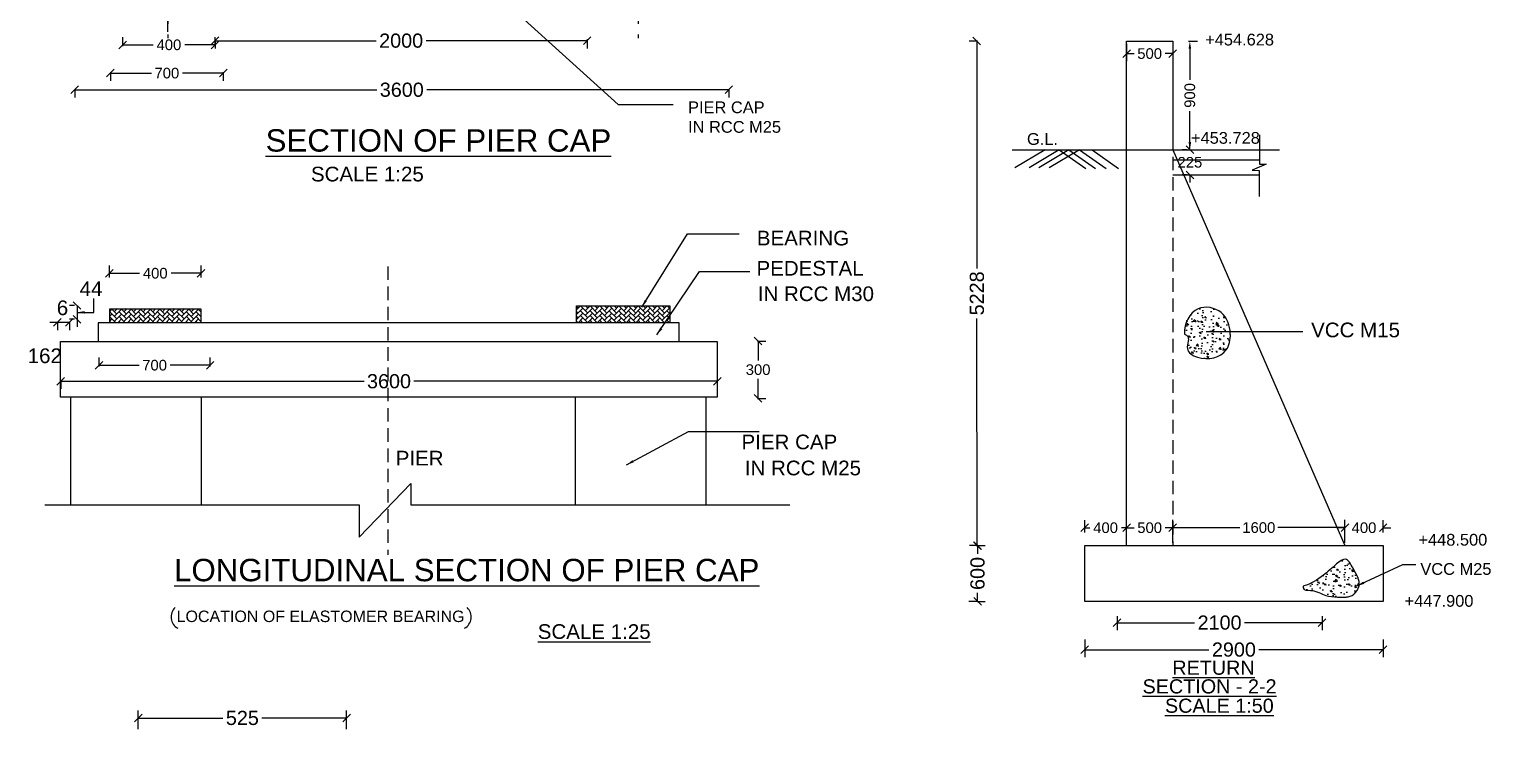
# Model space of a CAD drawing. Header units: inches. Extents: x 20242.6 to 20339.4, y 17527.6 to 17591.9.
# Drawn here: x 20263.54 to 20297.95, y 17553.18 to 17569.71 of the extents above; entities that cross this region are included whole.
import ezdxf

# ---------------------------------------------------------------- set-up
doc = ezdxf.new("R2010")
doc.units = ezdxf.units.IN
doc.header["$MEASUREMENT"] = 0
doc.linetypes.add('DASHDOT', pattern=[1, 0.5, -0.25, 0, -0.25])
doc.linetypes.add('HIDDEN', pattern=[9.525, 6.35, -3.175])
for name, color, linetype in [('DIMENSION', 255, 'Continuous'), ('DRAWING', 2, 'Continuous'), ('HATCH', 7, 'Continuous'), ('TEXT', 255, 'Continuous')]:
    doc.layers.add(name, color=color, linetype=linetype)
doc.styles.get("Standard").update_dxf_attribs({"font": 'arial.ttf'})
doc.dimstyles.get("Standard").update_dxf_attribs({"dimtxt": 0.18, "dimasz": 0.18, "dimexe": 0.18, "dimexo": 0.0625, "dimgap": 0.09, "dimtad": 0, "dimtih": 1, "dimtoh": 1, "dimdec": 4, "dimzin": 0, "dimdsep": 46, "dimtxsty": 'Standard', "dimcen": 0.09, "dimadec": 0, "dimazin": 0, "dimtfac": 1, "dimtdec": 4, "dimtofl": 0, "dimtmove": 0, "dimatfit": 3, "dimfxl": 1, "dimtolj": 1, "dimtzin": 0, "dimarcsym": 0})
pattern_1 = [(50, (935.3694, -1248.4202), (0.3586300913, -0.0313760675), [0.0375, -0.4125]), (355, (935.3694, -1248.4202), (-0.069375667, 0.376096067), [0.03, -0.33]), (100.4514, (935.3993, -1248.4228), (0.289254691, 0.344719771), [0.031870095, -0.350571056]), (46.1842, (935.3694, -1248.3202), (0.533620524, -0.082759507), [0.05625, -0.61875]), (96.6356, (935.41387, -1248.3271), (0.467331353, 0.487058935), [0.047805144, -0.5258565]), (351.1842, (935.3694, -1248.3202), (0.467330973, 0.4870593), [0.045, -0.495]), (21, (935.4194, -1248.3452), (0.298453526, -0.2013094453), [0.0375, -0.4125]), (326, (935.4194, -1248.3452), (0.121657666, 0.3625750225), [0.03, -0.33]), (71.4514, (935.44427, -1248.36196), (0.4201113143, 0.1612652484), [0.031870095, -0.350571056]), (37.5, (935.3694, -1248.42019), (0.00607992766, 0.1664469269), [0, -0.326, 0, -0.335, 0, -0.33125]), (7.5, (935.3694, -1248.42019), (0.1315347687, 0.197205856), [0, -0.191, 0, -0.3185, 0, -0.12625]), (327.5, (935.2579, -1248.42019), (0.2669112181, -0.0112774359), [0, -0.125, 0, -0.39, 0, -0.5175]), (317.5, (935.2079, -1248.42019), (0.2915930847, 0.0500524912), [0, -0.1625, 0, -0.259, 0, -0.3675])]

# ---------------------------------------------------------------- blocks, each defined once
blk = doc.blocks.new('_Oblique')
at = {"color": 0, "linetype": 'ByBlock', "lineweight": -2}
blk.add_line((-0.5, -0.5), (0.5, 0.5), dxfattribs=at)
blk = doc.blocks.new('*D17')
at = {"layer": 'Defpoints', "color": 0, "transparency": 16777216}
for p in [(20264.615, 17568.353), (20280.013, 17568.353), (20280.013, 17568.284)]:
    blk.add_point(p, dxfattribs=at)
at = {"layer": 'DIMENSION', "color": 0, "lineweight": -2, "transparency": 16777216}
for p, q in [((20264.615, 17568.29), (20264.615, 17568.104)), ((20264.615, 17568.284), (20271.727, 17568.284)), ((20280.013, 17568.284), (20272.901, 17568.284)), ((20280.013, 17568.29), (20280.013, 17568.104))]:
    blk.add_line(p, q, dxfattribs=at)
at = {"layer": 'DIMENSION', "color": 0, "lineweight": -2, "transparency": 16777216, "xscale": 0.18, "yscale": 0.18, "zscale": 0.18, "rotation": 180}
blk.add_blockref('_Oblique', (20264.615, 17568.284), dxfattribs=at)
at = {"layer": 'DIMENSION', "color": 0, "lineweight": -2, "transparency": 16777216, "xscale": 0.18, "yscale": 0.18, "zscale": 0.18}
blk.add_blockref('_Oblique', (20280.013, 17568.284), dxfattribs=at)
at = {"layer": 'DIMENSION', "color": 0, "transparency": 16777216, "insert": (20272.314, 17568.284), "char_height": 0.3333, "attachment_point": 5}
blk.add_mtext('\\A1;3600', dxfattribs=at)
blk = doc.blocks.new('*D18')
at = {"layer": 'Defpoints', "color": 0, "transparency": 16777216}
for p in [(20265.455, 17568.762), (20268.112, 17568.762), (20268.112, 17568.676)]:
    blk.add_point(p, dxfattribs=at)
at = {"layer": 'DIMENSION', "color": 0, "lineweight": -2, "transparency": 16777216}
for p, q in [((20265.455, 17568.699), (20265.455, 17568.496)), ((20268.112, 17568.699), (20268.112, 17568.496)), ((20265.455, 17568.676), (20266.419, 17568.676)), ((20268.112, 17568.676), (20267.148, 17568.676))]:
    blk.add_line(p, q, dxfattribs=at)
at = {"layer": 'DIMENSION', "color": 0, "lineweight": -2, "transparency": 16777216, "xscale": 0.18, "yscale": 0.18, "zscale": 0.18, "rotation": 180}
blk.add_blockref('_Oblique', (20265.455, 17568.676), dxfattribs=at)
at = {"layer": 'DIMENSION', "color": 0, "lineweight": -2, "transparency": 16777216, "xscale": 0.18, "yscale": 0.18, "zscale": 0.18}
blk.add_blockref('_Oblique', (20268.112, 17568.676), dxfattribs=at)
at = {"layer": 'DIMENSION', "color": 0, "transparency": 16777216, "insert": (20266.783, 17568.676), "char_height": 0.25, "attachment_point": 5}
blk.add_mtext('\\A1;700', dxfattribs=at)
blk = doc.blocks.new('*D19')
at = {"layer": 'Defpoints', "color": 0, "transparency": 16777216}
for p in [(20265.744, 17569.249), (20267.92, 17569.342), (20267.92, 17569.249)]:
    blk.add_point(p, dxfattribs=at)
at = {"layer": 'DIMENSION', "color": 0, "lineweight": -2, "transparency": 16777216}
for p, q in [((20265.744, 17569.312), (20265.744, 17569.522)), ((20267.92, 17569.312), (20267.92, 17569.522)), ((20265.744, 17569.342), (20266.461, 17569.342)), ((20267.92, 17569.342), (20267.203, 17569.342))]:
    blk.add_line(p, q, dxfattribs=at)
at = {"layer": 'DIMENSION', "color": 0, "lineweight": -2, "transparency": 16777216, "xscale": 0.18, "yscale": 0.18, "zscale": 0.18, "rotation": 180}
blk.add_blockref('_Oblique', (20265.744, 17569.342), dxfattribs=at)
at = {"layer": 'DIMENSION', "color": 0, "lineweight": -2, "transparency": 16777216, "xscale": 0.18, "yscale": 0.18, "zscale": 0.18}
blk.add_blockref('_Oblique', (20267.92, 17569.342), dxfattribs=at)
at = {"layer": 'DIMENSION', "color": 0, "transparency": 16777216, "insert": (20266.832, 17569.342), "char_height": 0.25, "attachment_point": 5}
blk.add_mtext('\\A1;400', dxfattribs=at)
blk = doc.blocks.new('*D21')
at = {"layer": 'Defpoints', "color": 0, "transparency": 16777216}
for p in [(20265.496, 17570.494), (20266.807, 17570.414), (20266.807, 17569.583)]:
    blk.add_point(p, dxfattribs=at)
at = {"layer": 'DIMENSION', "color": 0, "lineweight": -2, "transparency": 16777216}
for p, q in [((20265.496, 17570.432), (20265.496, 17570.234)), ((20265.496, 17570.414), (20265.786, 17570.414)), ((20266.807, 17570.414), (20266.517, 17570.414)), ((20266.807, 17569.646), (20266.807, 17570.594))]:
    blk.add_line(p, q, dxfattribs=at)
at = {"layer": 'DIMENSION', "color": 0, "lineweight": -2, "transparency": 16777216, "xscale": 0.18, "yscale": 0.18, "zscale": 0.18, "rotation": 180}
blk.add_blockref('_Oblique', (20265.496, 17570.414), dxfattribs=at)
at = {"layer": 'DIMENSION', "color": 0, "lineweight": -2, "transparency": 16777216, "xscale": 0.18, "yscale": 0.18, "zscale": 0.18}
blk.add_blockref('_Oblique', (20266.807, 17570.414), dxfattribs=at)
at = {"layer": 'DIMENSION', "color": 0, "transparency": 16777216, "insert": (20266.151, 17570.414), "char_height": 0.25, "attachment_point": 5}
blk.add_mtext('\\A1;350', dxfattribs=at)
blk = doc.blocks.new('*D22')
at = {"layer": 'Defpoints', "color": 0, "transparency": 16777216}
for p in [(20267.92, 17569.535), (20276.678, 17569.535), (20276.678, 17569.439)]:
    blk.add_point(p, dxfattribs=at)
at = {"layer": 'DIMENSION', "color": 0, "lineweight": -2, "transparency": 16777216}
for p, q in [((20267.92, 17569.473), (20267.92, 17569.259)), ((20267.92, 17569.439), (20271.709, 17569.439)), ((20276.678, 17569.439), (20272.889, 17569.439)), ((20276.678, 17569.473), (20276.678, 17569.259))]:
    blk.add_line(p, q, dxfattribs=at)
at = {"layer": 'DIMENSION', "color": 0, "lineweight": -2, "transparency": 16777216, "xscale": 0.18, "yscale": 0.18, "zscale": 0.18, "rotation": 180}
blk.add_blockref('_Oblique', (20267.92, 17569.439), dxfattribs=at)
at = {"layer": 'DIMENSION', "color": 0, "lineweight": -2, "transparency": 16777216, "xscale": 0.18, "yscale": 0.18, "zscale": 0.18}
blk.add_blockref('_Oblique', (20276.678, 17569.439), dxfattribs=at)
at = {"layer": 'DIMENSION', "color": 0, "transparency": 16777216, "insert": (20272.299, 17569.439), "char_height": 0.3333, "attachment_point": 5}
blk.add_mtext('\\A1;2000', dxfattribs=at)
blk = doc.blocks.new('*D31')
at = {"layer": 'Defpoints', "color": 0, "transparency": 16777216}
for p in [(20267.803, 17561.804), (20265.187, 17561.711), (20267.803, 17561.711)]:
    blk.add_point(p, dxfattribs=at)
at = {"layer": 'DIMENSION', "color": 0, "lineweight": -2, "transparency": 16777216}
for p, q in [((20265.187, 17561.774), (20265.187, 17561.984)), ((20265.187, 17561.804), (20266.13, 17561.804)), ((20267.803, 17561.804), (20266.86, 17561.804)), ((20267.803, 17561.774), (20267.803, 17561.984))]:
    blk.add_line(p, q, dxfattribs=at)
at = {"layer": 'DIMENSION', "color": 0, "lineweight": -2, "transparency": 16777216, "xscale": 0.18, "yscale": 0.18, "zscale": 0.18, "rotation": 180}
blk.add_blockref('_Oblique', (20265.187, 17561.804), dxfattribs=at)
at = {"layer": 'DIMENSION', "color": 0, "lineweight": -2, "transparency": 16777216, "xscale": 0.18, "yscale": 0.18, "zscale": 0.18}
blk.add_blockref('_Oblique', (20267.803, 17561.804), dxfattribs=at)
at = {"layer": 'DIMENSION', "color": 0, "transparency": 16777216, "insert": (20266.495, 17561.804), "char_height": 0.25, "attachment_point": 5}
blk.add_mtext('\\A1;700', dxfattribs=at)
blk = doc.blocks.new('*D32')
at = {"layer": 'Defpoints', "color": 0, "transparency": 16777216}
for p in [(20267.589, 17563.967), (20265.43, 17563.809), (20267.589, 17563.809)]:
    blk.add_point(p, dxfattribs=at)
at = {"layer": 'DIMENSION', "color": 0, "lineweight": -2, "transparency": 16777216}
for p, q in [((20265.43, 17563.871), (20265.43, 17564.147)), ((20265.43, 17563.967), (20266.139, 17563.967)), ((20267.589, 17563.967), (20266.881, 17563.967)), ((20267.589, 17563.871), (20267.589, 17564.147))]:
    blk.add_line(p, q, dxfattribs=at)
at = {"layer": 'DIMENSION', "color": 0, "lineweight": -2, "transparency": 16777216, "xscale": 0.18, "yscale": 0.18, "zscale": 0.18, "rotation": 180}
blk.add_blockref('_Oblique', (20265.43, 17563.967), dxfattribs=at)
at = {"layer": 'DIMENSION', "color": 0, "lineweight": -2, "transparency": 16777216, "xscale": 0.18, "yscale": 0.18, "zscale": 0.18}
blk.add_blockref('_Oblique', (20267.589, 17563.967), dxfattribs=at)
at = {"layer": 'DIMENSION', "color": 0, "transparency": 16777216, "insert": (20266.51, 17563.967), "char_height": 0.25, "attachment_point": 5}
blk.add_mtext('\\A1;400', dxfattribs=at)
blk = doc.blocks.new('*D33')
at = {"layer": 'Defpoints', "color": 0, "transparency": 16777216}
for p in [(20264.286, 17561.465), (20279.74, 17561.465), (20279.74, 17561.426)]:
    blk.add_point(p, dxfattribs=at)
at = {"layer": 'DIMENSION', "color": 0, "lineweight": -2, "transparency": 16777216}
for p, q in [((20264.286, 17561.426), (20271.426, 17561.426)), ((20264.286, 17561.403), (20264.286, 17561.246)), ((20279.74, 17561.426), (20272.6, 17561.426)), ((20279.74, 17561.403), (20279.74, 17561.246))]:
    blk.add_line(p, q, dxfattribs=at)
at = {"layer": 'DIMENSION', "color": 0, "lineweight": -2, "transparency": 16777216, "xscale": 0.18, "yscale": 0.18, "zscale": 0.18, "rotation": 180}
blk.add_blockref('_Oblique', (20264.286, 17561.426), dxfattribs=at)
at = {"layer": 'DIMENSION', "color": 0, "lineweight": -2, "transparency": 16777216, "xscale": 0.18, "yscale": 0.18, "zscale": 0.18}
blk.add_blockref('_Oblique', (20279.74, 17561.426), dxfattribs=at)
at = {"layer": 'DIMENSION', "color": 0, "transparency": 16777216, "insert": (20272.013, 17561.426), "char_height": 0.3333, "attachment_point": 5}
blk.add_mtext('\\A1;3600', dxfattribs=at)
blk = doc.blocks.new('*D34')
at = {"layer": 'Defpoints', "color": 0, "transparency": 16777216}
for p in [(20280.622, 17562.372), (20280.702, 17562.372), (20280.622, 17561.025)]:
    blk.add_point(p, dxfattribs=at)
at = {"layer": 'DIMENSION', "color": 0, "lineweight": -2, "transparency": 16777216}
for p, q in [((20280.685, 17562.372), (20280.882, 17562.372)), ((20280.702, 17562.372), (20280.702, 17561.916)), ((20280.702, 17561.025), (20280.702, 17561.481)), ((20280.685, 17561.025), (20280.882, 17561.025))]:
    blk.add_line(p, q, dxfattribs=at)
at = {"layer": 'DIMENSION', "color": 0, "lineweight": -2, "transparency": 16777216, "xscale": 0.18, "yscale": 0.18, "zscale": 0.18}
for p, rotation in [((20280.702, 17562.372), 90), ((20280.702, 17561.025), 270)]:
    blk.add_blockref('_Oblique', p, dxfattribs=dict(at, rotation=rotation))
at = {"layer": 'DIMENSION', "color": 0, "transparency": 16777216, "insert": (20280.702, 17561.699), "char_height": 0.25, "attachment_point": 5}
blk.add_mtext('\\A1;300', dxfattribs=at)
blk = doc.blocks.new('*D35')
at = {"layer": 'Defpoints', "color": 0, "transparency": 16777216}
for p in [(20271.013, 17553.504), (20266.109, 17553.181), (20271.013, 17553.181)]:
    blk.add_point(p, dxfattribs=at)
at = {"layer": 'DIMENSION', "color": 0, "lineweight": -2, "transparency": 16777216}
for p, q in [((20266.109, 17553.243), (20266.109, 17553.684)), ((20271.013, 17553.243), (20271.013, 17553.684)), ((20266.109, 17553.504), (20268.101, 17553.504)), ((20271.013, 17553.504), (20269.02, 17553.504))]:
    blk.add_line(p, q, dxfattribs=at)
at = {"layer": 'DIMENSION', "color": 0, "lineweight": -2, "transparency": 16777216, "xscale": 0.18, "yscale": 0.18, "zscale": 0.18, "rotation": 180}
blk.add_blockref('_Oblique', (20266.109, 17553.504), dxfattribs=at)
at = {"layer": 'DIMENSION', "color": 0, "lineweight": -2, "transparency": 16777216, "xscale": 0.18, "yscale": 0.18, "zscale": 0.18}
blk.add_blockref('_Oblique', (20271.013, 17553.504), dxfattribs=at)
at = {"layer": 'DIMENSION', "color": 0, "transparency": 16777216, "insert": (20268.561, 17553.504), "char_height": 0.3333, "attachment_point": 5}
blk.add_mtext('\\A1;525', dxfattribs=at)
blk = doc.blocks.new('*D68')
at = {"layer": 'Defpoints', "color": 0, "transparency": 16777216}
for p in [(20288.391, 17555.413), (20295.415, 17555.413), (20295.415, 17555.112)]:
    blk.add_point(p, dxfattribs=at)
at = {"layer": 'DIMENSION', "color": 0, "lineweight": -2, "transparency": 16777216}
for p, q in [((20288.391, 17555.351), (20288.391, 17554.932)), ((20295.415, 17555.351), (20295.415, 17554.932)), ((20288.391, 17555.112), (20291.313, 17555.112)), ((20295.415, 17555.112), (20292.493, 17555.112))]:
    blk.add_line(p, q, dxfattribs=at)
at = {"layer": 'DIMENSION', "color": 0, "lineweight": -2, "transparency": 16777216, "xscale": 0.18, "yscale": 0.18, "zscale": 0.18, "rotation": 180}
blk.add_blockref('_Oblique', (20288.391, 17555.112), dxfattribs=at)
at = {"layer": 'DIMENSION', "color": 0, "lineweight": -2, "transparency": 16777216, "xscale": 0.18, "yscale": 0.18, "zscale": 0.18}
blk.add_blockref('_Oblique', (20295.415, 17555.112), dxfattribs=at)
at = {"layer": 'DIMENSION', "color": 0, "transparency": 16777216, "insert": (20291.903, 17555.112), "char_height": 0.3333, "attachment_point": 5}
blk.add_mtext('\\A1;2900', dxfattribs=at)
blk = doc.blocks.new('*D70')
at = {"layer": 'Defpoints', "color": 0, "transparency": 16777216}
for p in [(20290.771, 17569.429), (20290.771, 17566.873), (20290.866, 17566.873)]:
    blk.add_point(p, dxfattribs=at)
at = {"layer": 'DIMENSION', "color": 0, "lineweight": -2, "transparency": 16777216}
for p, q in [((20290.833, 17569.429), (20291.046, 17569.429)), ((20290.866, 17569.249), (20290.866, 17568.517)), ((20290.866, 17567.053), (20290.866, 17567.785)), ((20290.833, 17566.873), (20291.046, 17566.873))]:
    blk.add_line(p, q, dxfattribs=at)
at = {"layer": 'DIMENSION', "color": 0, "transparency": 16777216}
for points in [[(20290.836, 17569.249), (20290.896, 17569.249), (20290.866, 17569.429)], [(20290.836, 17567.053), (20290.896, 17567.053), (20290.866, 17566.873)]]:
    blk.add_solid(points, dxfattribs=at)
at = {"layer": 'DIMENSION', "color": 0, "transparency": 16777216, "insert": (20290.866, 17568.151), "char_height": 0.25, "attachment_point": 5, "rotation": 90}
blk.add_mtext('\\A1;900', dxfattribs=at)
blk = doc.blocks.new('*D71')
at = {"layer": 'Defpoints', "color": 0, "transparency": 16777216}
for p in [(20290.867, 17566.874), (20290.867, 17566.28), (20290.867, 17566.28)]:
    blk.add_point(p, dxfattribs=at)
at = {"layer": 'DIMENSION', "color": 0, "lineweight": -2, "transparency": 16777216}
for p, q in [((20290.867, 17566.874), (20290.867, 17567.054)), ((20290.805, 17566.874), (20290.687, 17566.874)), ((20290.805, 17566.28), (20290.687, 17566.28)), ((20290.867, 17566.28), (20290.867, 17566.1))]:
    blk.add_line(p, q, dxfattribs=at)
at = {"layer": 'DIMENSION', "color": 0, "lineweight": -2, "transparency": 16777216, "xscale": 0.18, "yscale": 0.18, "zscale": 0.18}
for p, rotation in [((20290.867, 17566.874), 270), ((20290.867, 17566.28), 90)]:
    blk.add_blockref('_Oblique', p, dxfattribs=dict(at, rotation=rotation))
at = {"layer": 'DIMENSION', "color": 0, "transparency": 16777216, "insert": (20290.867, 17566.577), "char_height": 0.25, "attachment_point": 5}
blk.add_mtext('\\A1;225', dxfattribs=at)
blk = doc.blocks.new('*D72')
at = {"layer": 'Defpoints', "color": 0, "transparency": 16777216}
for p in [(20288.391, 17557.98), (20288.391, 17557.804), (20289.375, 17557.804)]:
    blk.add_point(p, dxfattribs=at)
at = {"layer": 'DIMENSION', "color": 0, "lineweight": -2, "transparency": 16777216}
for p, q in [((20288.391, 17557.867), (20288.391, 17558.16)), ((20289.375, 17557.867), (20289.375, 17558.16)), ((20288.391, 17557.98), (20288.512, 17557.98)), ((20289.375, 17557.98), (20289.254, 17557.98))]:
    blk.add_line(p, q, dxfattribs=at)
at = {"layer": 'DIMENSION', "color": 0, "lineweight": -2, "transparency": 16777216, "xscale": 0.18, "yscale": 0.18, "zscale": 0.18, "rotation": 180}
blk.add_blockref('_Oblique', (20288.391, 17557.98), dxfattribs=at)
at = {"layer": 'DIMENSION', "color": 0, "lineweight": -2, "transparency": 16777216, "xscale": 0.18, "yscale": 0.18, "zscale": 0.18}
blk.add_blockref('_Oblique', (20289.375, 17557.98), dxfattribs=at)
at = {"layer": 'DIMENSION', "color": 0, "transparency": 16777216, "insert": (20288.883, 17557.98), "char_height": 0.25, "attachment_point": 5}
blk.add_mtext('\\A1;400', dxfattribs=at)
blk = doc.blocks.new('*D76')
at = {"layer": 'Defpoints', "color": 0, "transparency": 16777216}
for p in [(20294.515, 17557.983), (20290.465, 17557.561), (20294.515, 17557.561)]:
    blk.add_point(p, dxfattribs=at)
at = {"layer": 'DIMENSION', "color": 0, "lineweight": -2, "transparency": 16777216}
for p, q in [((20290.465, 17557.623), (20290.465, 17558.163)), ((20294.515, 17557.623), (20294.515, 17558.163)), ((20290.465, 17557.983), (20292.039, 17557.983)), ((20294.515, 17557.983), (20292.941, 17557.983))]:
    blk.add_line(p, q, dxfattribs=at)
at = {"layer": 'DIMENSION', "color": 0, "lineweight": -2, "transparency": 16777216, "xscale": 0.18, "yscale": 0.18, "zscale": 0.18, "rotation": 180}
blk.add_blockref('_Oblique', (20290.465, 17557.983), dxfattribs=at)
at = {"layer": 'DIMENSION', "color": 0, "lineweight": -2, "transparency": 16777216, "xscale": 0.18, "yscale": 0.18, "zscale": 0.18}
blk.add_blockref('_Oblique', (20294.515, 17557.983), dxfattribs=at)
at = {"layer": 'DIMENSION', "color": 0, "transparency": 16777216, "insert": (20292.49, 17557.983), "char_height": 0.25, "attachment_point": 5}
blk.add_mtext('\\A1;1600', dxfattribs=at)
blk = doc.blocks.new('*D73')
at = {"layer": 'Defpoints', "color": 0, "transparency": 16777216}
for p in [(20294.515, 17557.98), (20294.515, 17557.804), (20295.417, 17557.804)]:
    blk.add_point(p, dxfattribs=at)
at = {"layer": 'DIMENSION', "color": 0, "lineweight": -2, "transparency": 16777216}
for p, q in [((20294.515, 17557.867), (20294.515, 17558.16)), ((20295.417, 17557.867), (20295.417, 17558.16)), ((20294.515, 17557.98), (20294.335, 17557.98)), ((20295.417, 17557.98), (20295.597, 17557.98))]:
    blk.add_line(p, q, dxfattribs=at)
at = {"layer": 'DIMENSION', "color": 0, "lineweight": -2, "transparency": 16777216, "xscale": 0.18, "yscale": 0.18, "zscale": 0.18}
blk.add_blockref('_Oblique', (20294.515, 17557.98), dxfattribs=at)
at = {"layer": 'DIMENSION', "color": 0, "lineweight": -2, "transparency": 16777216, "xscale": 0.18, "yscale": 0.18, "zscale": 0.18, "rotation": 180}
blk.add_blockref('_Oblique', (20295.417, 17557.98), dxfattribs=at)
at = {"layer": 'DIMENSION', "color": 0, "transparency": 16777216, "insert": (20294.966, 17557.98), "char_height": 0.25, "attachment_point": 5}
blk.add_mtext('\\A1;400', dxfattribs=at)
blk = doc.blocks.new('*D74')
at = {"layer": 'Defpoints', "color": 0, "transparency": 16777216}
for p in [(20285.928, 17569.429), (20285.86, 17557.561), (20285.94, 17557.561)]:
    blk.add_point(p, dxfattribs=at)
at = {"layer": 'DIMENSION', "color": 0, "lineweight": -2, "transparency": 16777216}
for p, q in [((20285.866, 17569.429), (20285.668, 17569.429)), ((20285.848, 17569.429), (20285.854, 17564.083)), ((20285.86, 17557.561), (20285.855, 17562.907)), ((20285.878, 17557.561), (20285.68, 17557.56))]:
    blk.add_line(p, q, dxfattribs=at)
at = {"layer": 'DIMENSION', "color": 0, "lineweight": -2, "transparency": 16777216, "xscale": 0.18, "yscale": 0.18, "zscale": 0.18}
for p, rotation in [((20285.848, 17569.429), 90.05833042888604), ((20285.86, 17557.561), 270.058330428886)]:
    blk.add_blockref('_Oblique', p, dxfattribs=dict(at, rotation=rotation))
at = {"layer": 'DIMENSION', "color": 0, "transparency": 16777216, "insert": (20285.854, 17563.495), "char_height": 0.3333, "attachment_point": 5, "rotation": 90}
blk.add_mtext('\\A1;5228', dxfattribs=at)
blk = doc.blocks.new('*D75')
at = {"layer": 'Defpoints', "color": 0, "transparency": 16777216}
for p in [(20285.77, 17557.561), (20285.797, 17556.249), (20285.868, 17556.249)]:
    blk.add_point(p, dxfattribs=at)
at = {"layer": 'DIMENSION', "color": 0, "lineweight": -2, "transparency": 16777216}
for p, q in [((20285.833, 17557.561), (20286.048, 17557.561)), ((20285.868, 17557.561), (20285.868, 17557.364)), ((20285.868, 17556.249), (20285.868, 17556.446)), ((20285.859, 17556.249), (20286.048, 17556.249))]:
    blk.add_line(p, q, dxfattribs=at)
at = {"layer": 'DIMENSION', "color": 0, "lineweight": -2, "transparency": 16777216, "xscale": 0.18, "yscale": 0.18, "zscale": 0.18}
for p, rotation in [((20285.868, 17557.561), 90), ((20285.868, 17556.249), 270)]:
    blk.add_blockref('_Oblique', p, dxfattribs=dict(at, rotation=rotation))
at = {"layer": 'DIMENSION', "color": 0, "transparency": 16777216, "insert": (20285.868, 17556.905), "char_height": 0.3333, "attachment_point": 5, "rotation": 90}
blk.add_mtext('\\A1;600', dxfattribs=at)
blk = doc.blocks.new('*D77')
at = {"layer": 'Defpoints', "color": 0, "transparency": 16777216}
for p in [(20289.154, 17555.964), (20293.979, 17555.964), (20293.979, 17555.747)]:
    blk.add_point(p, dxfattribs=at)
at = {"layer": 'DIMENSION', "color": 0, "lineweight": -2, "transparency": 16777216}
for p, q in [((20289.154, 17555.902), (20289.154, 17555.567)), ((20289.154, 17555.747), (20290.976, 17555.747)), ((20293.979, 17555.747), (20292.156, 17555.747)), ((20293.979, 17555.902), (20293.979, 17555.567))]:
    blk.add_line(p, q, dxfattribs=at)
at = {"layer": 'DIMENSION', "color": 0, "lineweight": -2, "transparency": 16777216, "xscale": 0.18, "yscale": 0.18, "zscale": 0.18, "rotation": 180}
blk.add_blockref('_Oblique', (20289.154, 17555.747), dxfattribs=at)
at = {"layer": 'DIMENSION', "color": 0, "lineweight": -2, "transparency": 16777216, "xscale": 0.18, "yscale": 0.18, "zscale": 0.18}
blk.add_blockref('_Oblique', (20293.979, 17555.747), dxfattribs=at)
at = {"layer": 'DIMENSION', "color": 0, "transparency": 16777216, "insert": (20291.566, 17555.747), "char_height": 0.3333, "attachment_point": 5}
blk.add_mtext('\\A1;2100', dxfattribs=at)
blk = doc.blocks.new('*D78')
at = {"layer": 'Defpoints', "color": 0, "transparency": 16777216}
for p in [(20289.375, 17557.98), (20289.375, 17557.804), (20290.465, 17557.804)]:
    blk.add_point(p, dxfattribs=at)
at = {"layer": 'DIMENSION', "color": 0, "lineweight": -2, "transparency": 16777216}
for p, q in [((20289.375, 17557.867), (20289.375, 17558.16)), ((20290.465, 17557.867), (20290.465, 17558.16)), ((20289.375, 17557.98), (20289.554, 17557.98)), ((20290.465, 17557.98), (20290.286, 17557.98))]:
    blk.add_line(p, q, dxfattribs=at)
at = {"layer": 'DIMENSION', "color": 0, "lineweight": -2, "transparency": 16777216, "xscale": 0.18, "yscale": 0.18, "zscale": 0.18, "rotation": 180}
blk.add_blockref('_Oblique', (20289.375, 17557.98), dxfattribs=at)
at = {"layer": 'DIMENSION', "color": 0, "lineweight": -2, "transparency": 16777216, "xscale": 0.18, "yscale": 0.18, "zscale": 0.18}
blk.add_blockref('_Oblique', (20290.465, 17557.98), dxfattribs=at)
at = {"layer": 'DIMENSION', "color": 0, "transparency": 16777216, "insert": (20289.92, 17557.98), "char_height": 0.25, "attachment_point": 5}
blk.add_mtext('\\A1;500', dxfattribs=at)
blk = doc.blocks.new('*D79')
at = {"layer": 'Defpoints', "color": 0, "transparency": 16777216}
for p in [(20289.375, 17569.429), (20290.465, 17569.429), (20290.465, 17569.135)]:
    blk.add_point(p, dxfattribs=at)
at = {"layer": 'DIMENSION', "color": 0, "lineweight": -2, "transparency": 16777216}
for p, q in [((20289.375, 17569.367), (20289.375, 17568.955)), ((20289.375, 17569.135), (20289.554, 17569.135)), ((20290.465, 17569.135), (20290.286, 17569.135)), ((20290.465, 17569.367), (20290.465, 17568.955))]:
    blk.add_line(p, q, dxfattribs=at)
at = {"layer": 'DIMENSION', "color": 0, "lineweight": -2, "transparency": 16777216, "xscale": 0.18, "yscale": 0.18, "zscale": 0.18, "rotation": 180}
blk.add_blockref('_Oblique', (20289.375, 17569.135), dxfattribs=at)
at = {"layer": 'DIMENSION', "color": 0, "lineweight": -2, "transparency": 16777216, "xscale": 0.18, "yscale": 0.18, "zscale": 0.18}
blk.add_blockref('_Oblique', (20290.465, 17569.135), dxfattribs=at)
at = {"layer": 'DIMENSION', "color": 0, "transparency": 16777216, "insert": (20289.92, 17569.135), "char_height": 0.25, "attachment_point": 5}
blk.add_mtext('\\A1;500', dxfattribs=at)

msp = doc.modelspace()

# ---------------------------------------------------------------- hatches: boundary and pattern name
at = {"layer": 'HATCH'}
h = msp.add_hatch(dxfattribs=at)
h.set_pattern_fill('AR-HBONE', color=256, scale=0.02, style=0)
h.set_pattern_definition([(45, (937.88579, -1248.6685), (9e-18, 0.113137085), [0.24, -0.08]), (135, (937.94236, -1248.611935), (9e-18, 0.113137085), [0.24, -0.08])])
h.paths.add_polyline_path([(20278.62043, 17562.80348), (20276.43069, 17562.80348), (20276.43069, 17563.19906), (20278.62043, 17563.19906)])
h = msp.add_hatch(dxfattribs=at)
h.set_pattern_fill('AR-CONC', color=256, scale=0.05, style=0)
h.set_pattern_definition(pattern_1)
edge = h.paths.add_edge_path()
edge.add_spline(control_points=[(20290.73672, 17562.55331), (20290.72664, 17562.77413), (20290.96064, 17563.26128), (20291.67897, 17563.11618), (20291.85967, 17562.60041), (20291.75155, 17562.01846), (20291.17406, 17561.88478), (20290.70868, 17562.15612), (20290.902, 17562.48001), (20290.73776, 17562.53064), (20290.73672, 17562.55331)], knot_values=[0, 0, 0, 0, 0.66313517, 1.21130926, 1.75233383, 2.14554099, 2.84774129, 3.15890668, 3.47100468, 3.53908213, 3.53908213, 3.53908213, 3.53908213], degree=3, periodic=0)
h = msp.add_hatch(dxfattribs=at)
h.set_pattern_fill('AR-HBONE', color=256, scale=0.02, style=0)
h.set_pattern_definition([(45, (937.88579, -1248.69266), (9e-18, 0.113137085), [0.24, -0.08]), (135, (937.94236, -1248.636095), (9e-18, 0.113137085), [0.24, -0.08])])
h.paths.add_polyline_path([(20265.43846, 17563.12967), (20267.5835, 17563.12967), (20267.5835, 17562.80415), (20265.43846, 17562.80415)])
h = msp.add_hatch(dxfattribs=at)
h.set_pattern_fill('AR-CONC', color=256, scale=0.05, style=0)
h.set_pattern_definition(pattern_1)
edge = h.paths.add_edge_path()
edge.add_spline(control_points=[(20293.54723, 17556.61246), (20293.7176, 17556.65452), (20294.0011, 17556.83387), (20294.25381, 17557.07781), (20294.55897, 17557.32487), (20294.73476, 17556.95445), (20294.92101, 17556.68693), (20294.71142, 17556.33144), (20294.37769, 17556.35008), (20294.02294, 17556.36352), (20293.81298, 17556.53894), (20293.5277, 17556.4931), (20293.53171, 17556.60862), (20293.54723, 17556.61246)], knot_values=[0, 0, 0, 0, 0.52646081, 0.93367608, 1.17370108, 1.45144236, 1.88754704, 2.12280872, 2.51047488, 2.78715203, 3.17004971, 3.35142698, 3.39940152, 3.39940152, 3.39940152, 3.39940152], degree=3, periodic=0)

# ---------------------------------------------------------------- linework, layer by layer
at = {"layer": 'DIMENSION'}
for p, q in [((20264.61082, 17563.20962), (20264.4883, 17563.20962)), ((20264.6683, 17563.20962), (20264.6683, 17562.88619)), ((20264.61082, 17562.88619), (20264.4883, 17562.88619)), ((20264.6683, 17562.88619), (20264.6683, 17562.70619)), ((20264.20776, 17562.81268), (20264.02776, 17562.81268)), ((20264.20776, 17562.82369), (20264.20776, 17562.63268)), ((20264.4883, 17562.81268), (20264.20776, 17562.81268)), ((20264.4883, 17562.82369), (20264.4883, 17562.63268))]:
    msp.add_line(p, q, dxfattribs=at)
for centre, start, end in [((20267.1847, 17555.88312), 133.604415, 241.181654), ((20273.64576, 17555.88312), 298.818346, 46.395585)]:
    msp.add_arc(centre, 0.30311, start, end, dxfattribs=at)
at = {"layer": 'DRAWING', "linetype": 'DASHDOT'}
for points in [[(20266.80652, 17577.2881), (20266.80652, 17569.50299)], [(20277.87514, 17577.2881), (20277.87514, 17569.50299)]]:
    msp.add_lwpolyline(points, dxfattribs=at)
at = {"layer": 'DRAWING'}
for points in [[(20289.37475, 17557.56076), (20289.37475, 17568.69428), (20289.37475, 17569.42907), (20290.46545, 17569.42907), (20290.46545, 17568.65395), (20290.46545, 17566.8742), (20294.51522, 17557.56076)], [(20292.50624, 17567.22726), (20292.50624, 17566.53136), (20292.66463, 17566.53297), (20292.33519, 17566.39583), (20292.49507, 17566.38454), (20292.49507, 17565.77066)], [(20286.68658, 17566.8742), (20292.97894, 17566.8742)], [(20287.45763, 17566.8742), (20286.74748, 17566.44852)], [(20287.79016, 17566.8742), (20287.08, 17566.44852)], [(20288.01805, 17566.8742), (20287.3079, 17566.44852)], [(20288.26724, 17566.8742), (20287.55708, 17566.44852)], [(20287.79016, 17566.8742), (20288.41513, 17566.43487)], [(20288.01805, 17566.8742), (20288.64302, 17566.43487)], [(20288.26724, 17566.8742), (20288.89221, 17566.43487)], [(20288.56416, 17566.8742), (20289.18913, 17566.43487)], [(20290.46545, 17566.64034), (20292.50624, 17566.64034)], [(20290.46545, 17566.28023), (20292.49507, 17566.28023)], [(20264.5153, 17561.05385), (20264.5153, 17558.51789)], [(20267.59235, 17561.05385), (20267.59235, 17558.51789)], [(20276.39432, 17561.05385), (20276.39432, 17558.51789)], [(20279.47109, 17561.05385), (20279.47109, 17558.51789)], [(20263.91169, 17558.51789), (20264.5153, 17558.51789), (20267.66201, 17558.51789), (20271.30776, 17558.51789), (20271.30776, 17557.75709), (20272.52954, 17559.02236), (20272.52954, 17558.51789), (20281.45055, 17558.51789)], [(20285.86787, 17556.24918), (20285.66631, 17556.24918)]]:
    msp.add_lwpolyline(points, dxfattribs=at)
at = {"layer": 'DRAWING', "linetype": 'HIDDEN', "ltscale": 0.05}
for points in [[(20290.46545, 17568.13679), (20290.46545, 17557.56076)], [(20271.98537, 17564.13077), (20271.98537, 17557.3439)]]:
    msp.add_lwpolyline(points, dxfattribs=at)
at = {"layer": 'DRAWING'}
for points in [[(20278.62043, 17562.80348), (20276.43069, 17562.80348), (20276.43069, 17563.19906), (20278.62043, 17563.19906)], [(20265.43846, 17563.12967), (20267.5835, 17563.12967), (20267.5835, 17562.80415), (20265.43846, 17562.80415)], [(20265.16493, 17562.36539), (20278.84494, 17562.36539), (20278.84494, 17562.80348), (20265.16493, 17562.80348)], [(20264.28304, 17562.36267), (20279.7423, 17562.36267), (20279.7423, 17561.05385), (20264.28304, 17561.05385)], [(20288.39099, 17557.56076), (20295.41492, 17557.56076), (20295.41492, 17556.24918), (20288.39099, 17556.24918)]]:
    msp.add_lwpolyline(points, close=True, dxfattribs=at)
at = {"layer": 'DRAWING', "start_tangent": (-0.04559632, 0.99895995), "end_tangent": (-0.04559632, 0.99895995)}
msp.add_spline([(20290.73672, 17562.55331), (20291.06153, 17563.13145), (20291.60243, 17563.04245), (20291.81879, 17562.54657), (20291.72334, 17562.16512), (20291.04244, 17561.99347), (20290.80699, 17562.19691), (20290.7879, 17562.50842), (20290.73672, 17562.55331)], degree=3, dxfattribs=at)
at = {"layer": 'HATCH', "start_tangent": (0.97084375, 0.23971321), "end_tangent": (0.97084375, 0.23971321)}
msp.add_spline([(20293.54723, 17556.61246), (20294.01109, 17556.86145), (20294.31917, 17557.12774), (20294.53033, 17557.24186), (20294.70687, 17557.02745), (20294.84877, 17556.61508), (20294.72621, 17556.41427), (20294.34381, 17556.35059), (20294.06926, 17556.38488), (20293.70647, 17556.50733), (20293.53488, 17556.5661), (20293.54723, 17556.61246)], degree=3, dxfattribs=at)

# ---------------------------------------------------------------- block references
at = {"layer": 'DIMENSION', "xscale": 0.180000000000291, "yscale": 0.180000000000291, "zscale": 0.180000000000291}
for p, rotation in [((20264.6683, 17563.20962), 90), ((20264.20776, 17562.81268), 180), ((20264.6683, 17562.88619), 270)]:
    msp.add_blockref('_Oblique', p, dxfattribs=dict(at, rotation=rotation))
msp.add_blockref('_Oblique', (20264.4883, 17562.81268), dxfattribs=at)

# ---------------------------------------------------------------- texts
at = {"layer": 'TEXT'}
for s, height, p in [('%%USECTION OF PIER CAP', 0.5268042, (20269.10854, 17566.82995)), ('SCALE 1:25', 0.3456, (20270.17544, 17566.12862)), ('BEARING', 0.3456, (20280.67231, 17564.62284)), ('PEDESTAL', 0.3456, (20280.66478, 17563.91305)), ('44', 0.3456, (20264.7301, 17563.43059)), ('IN RCC M30', 0.3456, (20280.69479, 17563.3135)), ('6', 0.3456, (20264.19235, 17562.98223)), ('VCC M15', 0.3456, (20293.72097, 17562.46157)), ('162', 0.3456, (20263.50679, 17561.8541)), ('PIER CAP', 0.3456, (20280.31223, 17559.82644)), ('PIER', 0.3456, (20272.17049, 17559.44504)), ('IN RCC M25', 0.3456, (20280.38886, 17559.21402)), ('%%ULONGITUDINAL SECTION OF PIER CAP', 0.5268042, (20266.95272, 17556.72157)), ('VCC M25', 0.27648, (20296.2924, 17556.87251)), ('LOCATION OF ELASTOMER BEARING', 0.269568, (20267.01329, 17555.76156)), ('%%USCALE 1:25', 0.3456, (20275.51525, 17555.36501)), ('%%URETURN', 0.333039, (20290.45378, 17554.52144)), ('%%USECTION - 2-2', 0.3330391, (20289.75349, 17554.0814)), ('%%USCALE 1:50', 0.3330391, (20290.28001, 17553.62722))]:
    msp.add_text(s, height=height, dxfattribs=at).set_placement(p)
at = {"layer": 'TEXT', "char_height": 0.27648, "width": 4.7980421, "attachment_point": 1}
for s, insert in [('+454.628', (20291.22587, 17569.60372)), ('PIER CAP\\PIN RCC M25', (20279.05355, 17568.01075)), ('G.L.', (20287.03178, 17567.26525)), ('+453.728', (20290.89272, 17567.29145)), ('+448.500', (20296.24669, 17557.83642)), ('+447.900', (20295.9208, 17556.39843))]:
    msp.add_mtext(s, dxfattribs=dict(at, insert=insert))

# ---------------------------------------------------------------- dimensions: what is measured, and where the dimension line sits
at = {"layer": 'DIMENSION'}
for base, p1, p2, text, override, picture, middle in [((20266.80652, 17570.4143), (20265.49648, 17570.49434), (20266.80652, 17569.58304), '350', {"dimtxt": 0.25, "dimblk1": 'Oblique', "dimblk2": 'Oblique', "dimsah": 1}, '*D21', (20266.1515, 17570.4143)), ((20267.92006, 17569.342), (20265.74405, 17569.24916), (20267.92006, 17569.24916), '400', {"dimtxt": 0.25, "dimblk1": 'Oblique', "dimblk2": 'Oblique', "dimsah": 1}, '*D19', (20266.83205, 17569.342)), ((20276.67815, 17569.43929), (20267.92006, 17569.5352), (20276.67815, 17569.5352), '2000', {"dimtxt": 0.333333, "dimblk1": 'Oblique', "dimblk2": 'Oblique', "dimsah": 1}, '*D22', (20272.2991, 17569.43929)), ((20290.46545, 17569.13488), (20289.37475, 17569.42907), (20290.46545, 17569.42907), '500', {"dimtxt": 0.25, "dimblk1": 'Oblique', "dimblk2": 'Oblique', "dimsah": 1}, '*D79', (20289.9201, 17569.13488)), ((20268.11161, 17568.67611), (20265.45524, 17568.76194), (20268.11161, 17568.76194), '700', {"dimtxt": 0.25, "dimblk1": 'Oblique', "dimblk2": 'Oblique', "dimsah": 1}, '*D18', (20266.78343, 17568.67611)), ((20280.01347, 17568.2841), (20264.61478, 17568.3528), (20280.01347, 17568.3528), '3600', {"dimtxt": 0.333333, "dimblk1": 'Oblique', "dimblk2": 'Oblique', "dimsah": 1}, '*D17', (20272.31412, 17568.2841)), ((20267.58918, 17563.96666), (20265.43034, 17563.80896), (20267.58918, 17563.80896), '400', {"dimtxt": 0.25, "dimblk1": 'Oblique', "dimblk2": 'Oblique', "dimsah": 1}, '*D32', (20266.50976, 17563.96666)), ((20267.80333, 17561.80431), (20265.18651, 17561.7112), (20267.80333, 17561.7112), '700', {"dimtxt": 0.25, "dimblk1": 'Oblique', "dimblk2": 'Oblique', "dimsah": 1}, '*D31', (20266.49492, 17561.80431)), ((20279.73986, 17561.4264), (20264.28603, 17561.46521), (20279.73986, 17561.46521), '3600', {"dimtxt": 0.333333, "dimblk1": 'Oblique', "dimblk2": 'Oblique', "dimsah": 1}, '*D33', (20272.01294, 17561.4264)), ((20288.39099, 17557.9798), (20289.37475, 17557.80414), (20288.39099, 17557.80414), '400', {"dimtxt": 0.25, "dimblk1": 'Oblique', "dimblk2": 'Oblique', "dimsah": 1}, '*D72', (20288.88287, 17557.9798)), ((20289.37475, 17557.9798), (20290.46545, 17557.80414), (20289.37475, 17557.80414), '500', {"dimtxt": 0.25, "dimblk1": 'Oblique', "dimblk2": 'Oblique', "dimsah": 1}, '*D78', (20289.9201, 17557.9798)), ((20294.51522, 17557.98346), (20290.46545, 17557.56076), (20294.51522, 17557.56076), '1600', {"dimtxt": 0.25, "dimblk1": 'Oblique', "dimblk2": 'Oblique', "dimsah": 1}, '*D76', (20292.49033, 17557.98346)), ((20294.51522, 17557.9798), (20295.41657, 17557.80414), (20294.51522, 17557.80414), '400', {"dimtxt": 0.25, "dimblk1": 'Oblique', "dimblk2": 'Oblique', "dimsah": 1}, '*D73', (20294.96589, 17557.9798)), ((20293.97913, 17555.74695), (20289.15369, 17555.96412), (20293.97913, 17555.96412), '2100', {"dimtxt": 0.333333, "dimblk1": 'Oblique', "dimblk2": 'Oblique', "dimsah": 1}, '*D77', (20291.56641, 17555.74695)), ((20295.41492, 17555.11192), (20288.39099, 17555.41323), (20295.41492, 17555.41323), '2900', {"dimtxt": 0.333333, "dimblk1": 'Oblique', "dimblk2": 'Oblique', "dimsah": 1}, '*D68', (20291.90296, 17555.11192)), ((20271.01251, 17553.50408), (20266.10884, 17553.18072), (20271.01251, 17553.18072), '525', {"dimtxt": 0.333333, "dimblk1": 'Oblique', "dimblk2": 'Oblique', "dimsah": 1}, '*D35', (20268.56067, 17553.50408))]:
    dim = msp.add_linear_dim(base=base, p1=p1, p2=p2, text=text, dimstyle='Standard', override=override, dxfattribs=at)
    dim.commit()
    dim.dimension.update_dxf_attribs({"geometry": picture, "text_midpoint": middle})
dim = msp.add_aligned_dim(p1=(20285.92826, 17569.42907), p2=(20285.94034, 17557.56076), distance=-0.07997, text='5228', dimstyle='Standard', override={"dimtxt": 0.333333, "dimblk1": 'Oblique', "dimblk2": 'Oblique', "dimsah": 1}, dxfattribs=at)
dim.commit()
dim.dimension.update_dxf_attribs({"geometry": '*D74', "text_midpoint": (20285.85433, 17563.49483), "text_rotation": 90})
for base, p1, p2, text, override, picture, middle in [((20290.86627, 17566.87324), (20290.77094, 17569.42907), (20290.77094, 17566.87324), '900', {"dimtxt": 0.25}, '*D70', (20290.86627, 17568.15115)), ((20285.86787, 17556.24918), (20285.77032, 17557.56076), (20285.79679, 17556.24918), '600', {"dimtxt": 0.333333, "dimblk1": 'Oblique', "dimblk2": 'Oblique', "dimsah": 1}, '*D75', (20285.86787, 17556.90497))]:
    dim = msp.add_linear_dim(base=base, p1=p1, p2=p2, angle=90, text=text, dimstyle='Standard', override=override, dxfattribs=at)
    dim.commit()
    dim.dimension.update_dxf_attribs({"geometry": picture, "text_midpoint": middle, "text_rotation": 90})
for base, p1, p2, text, picture, middle in [((20290.86683, 17566.27958), (20290.86745, 17566.8742), (20290.86745, 17566.27958), '225', '*D71', (20290.86683, 17566.57689)), ((20280.70152, 17562.37197), (20280.62223, 17561.02522), (20280.62223, 17562.37197), '300', '*D34', (20280.70152, 17561.69859))]:
    dim = msp.add_linear_dim(base=base, p1=p1, p2=p2, angle=90, text=text, dimstyle='Standard', override={"dimtxt": 0.25, "dimblk1": 'Oblique', "dimblk2": 'Oblique', "dimsah": 1}, dxfattribs=at)
    dim.commit()
    dim.dimension.update_dxf_attribs({"geometry": picture, "text_midpoint": middle})

# ---------------------------------------------------------------- leaders
for points in [[(20274.62001, 17570.46251), (20277.41077, 17567.93541), (20278.7032, 17567.93541)], [(20277.96469, 17563.17268), (20279.03646, 17564.89313), (20280.25617, 17564.89313)], [(20278.31953, 17562.52116), (20279.3251, 17564.00945), (20280.50757, 17564.00945)], [(20264.6683, 17563.04791), (20265.06071, 17563.04791), (20265.06071, 17563.37649)], [(20277.60081, 17559.45897), (20279.0653, 17560.24109), (20280.72923, 17560.24109)], [(20294.79719, 17556.61089), (20295.88301, 17557.11829), (20296.18949, 17557.11829)]]:
    msp.add_leader(points, dimstyle='Standard', override={"dimgap": 0.09, "dimtad": 0}, dxfattribs=at)
at = {"layer": 'DRAWING'}
msp.add_leader([(20291.25167, 17562.5997), (20293.52284, 17562.5997)], dimstyle='Standard', override={"dimgap": 0.09, "dimtad": 0}, dxfattribs=at)

doc.saveas('drawing.dxf')
